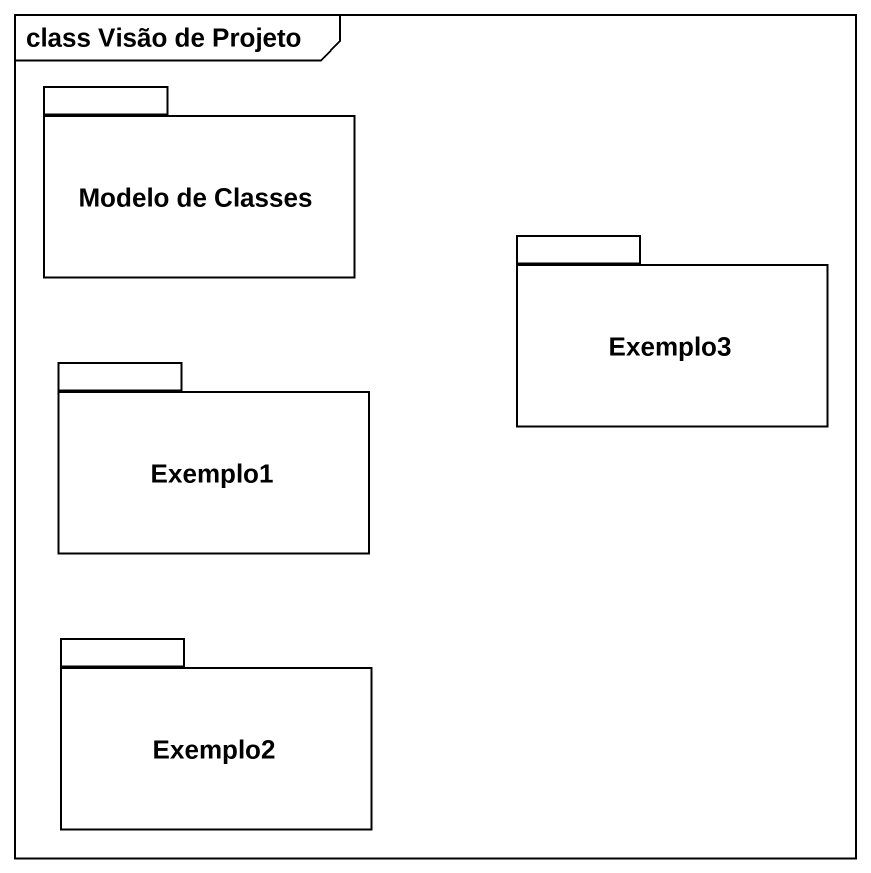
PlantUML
@startuml
mainframe class Visão de Projeto
package "Modelo de Classes" as Modelo_de_Classes {
}
package Exemplo3 {
}
package Exemplo1 {
}
package Exemplo2 {
}
@enduml
